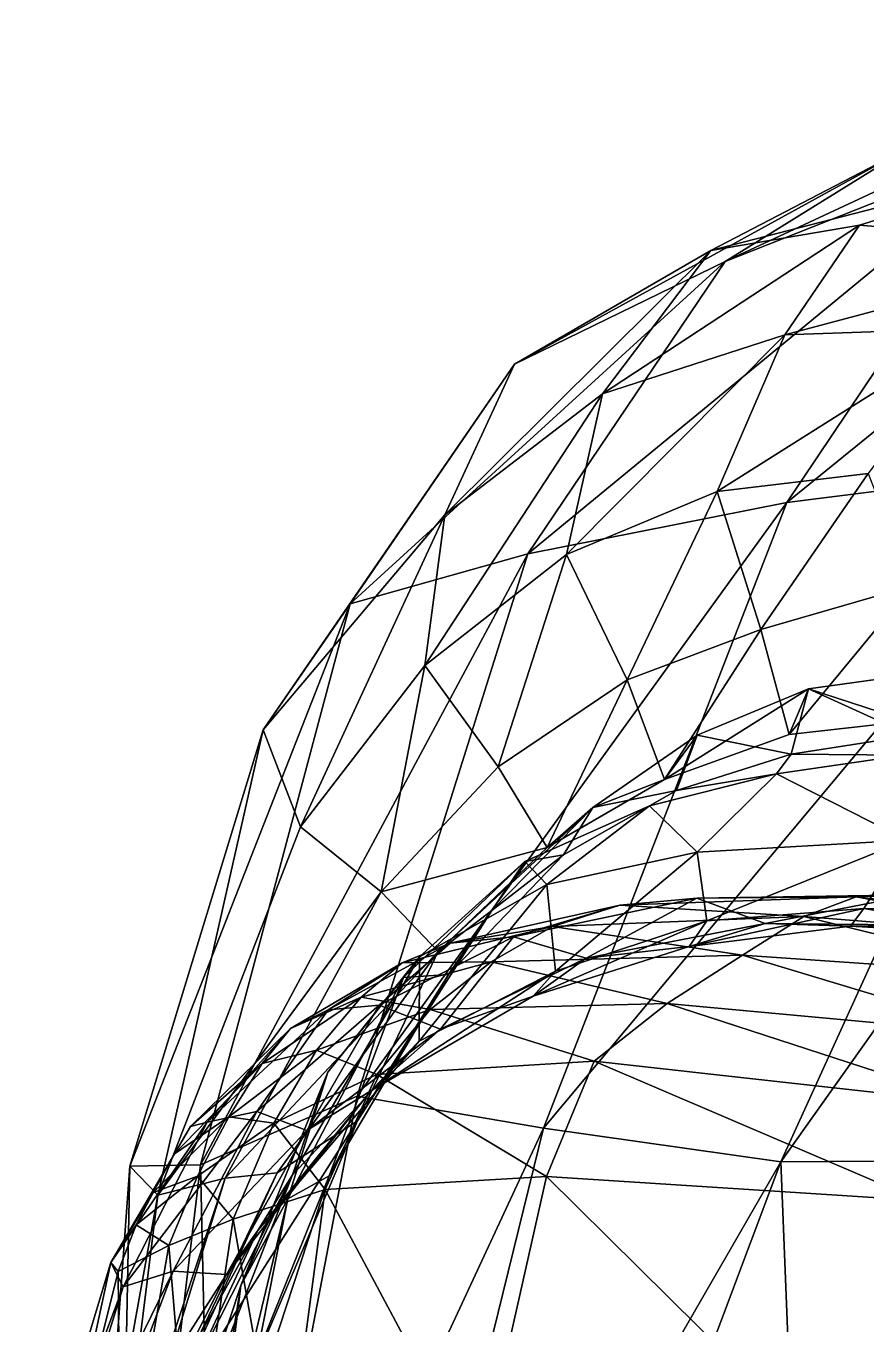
# Model space of a CAD drawing. Extents: x -1.07 to 1.07, y -3.15 to 5.89.
# Drawn here: x -1.0523 to -0.8007, y 2.2004 to 2.589 of the extents above; entities that cross this region are included whole.
import ezdxf

# ---------------------------------------------------------------- set-up
doc = ezdxf.new("R2010")
doc.units = 0
doc.layers.add('TRICERTP$LWO', color=1, linetype='CONTINUOUS')

msp = doc.modelspace()

# ---------------------------------------------------------------- linework, layer by layer
at = {"layer": 'TRICERTP$LWO'}
for points in [[(-0.78751, 2.55276, 1.91963), (-0.8429, 2.51843, 2.03204), (-0.69159, 2.58895, 1.9699)], [(-0.8429, 2.51843, 2.03204), (-0.75182, 2.5545, 2.1395), (-0.69159, 2.58895, 1.9699)], [(-0.75182, 2.5545, 2.1395), (-0.82446, 2.44627, 2.26501), (-0.64901, 2.58867, 2.25109)], [(-0.82446, 2.44627, 2.26501), (-0.73098, 2.45809, 2.41988), (-0.64901, 2.58867, 2.25109)], [(-0.84728, 2.5217, 1.81031), (-0.90599, 2.48775, 1.89078), (-0.78751, 2.55276, 1.91963)], [(-0.90599, 2.48775, 1.89078), (-0.8429, 2.51843, 2.03204), (-0.78751, 2.55276, 1.91963)], [(-0.8429, 2.51843, 2.03204), (-0.90207, 2.43096, 2.11205), (-0.75182, 2.5545, 2.1395)], [(-0.90207, 2.43096, 2.11205), (-0.82446, 2.44627, 2.26501), (-0.75182, 2.5545, 2.1395)], [(-0.84728, 2.5217, 1.81031), (-0.78751, 2.55276, 1.91963), (-0.72861, 2.55223, 1.79337)], [(-0.80269, 2.52935, 1.72157), (-0.84728, 2.5217, 1.81031), (-0.72861, 2.55223, 1.79337)], [(-0.80269, 2.52935, 1.72157), (-0.72861, 2.55223, 1.79337), (-0.72572, 2.52297, 1.63181)], [(-0.82509, 2.49651, 1.56649), (-0.87964, 2.4788, 1.62597), (-0.80269, 2.52935, 1.72157)], [(-0.87964, 2.4788, 1.62597), (-0.84728, 2.5217, 1.81031), (-0.80269, 2.52935, 1.72157)], [(-0.82509, 2.49651, 1.56649), (-0.80269, 2.52935, 1.72157), (-0.72572, 2.52297, 1.63181)], [(-0.87964, 2.4788, 1.62597), (-0.92685, 2.44261, 1.67263), (-0.84728, 2.5217, 1.81031)], [(-0.92685, 2.44261, 1.67263), (-0.90599, 2.48775, 1.89078), (-0.84728, 2.5217, 1.81031)], [(-0.76778, 2.49854, 1.50233), (-0.82509, 2.49651, 1.56649), (-0.72572, 2.52297, 1.63181)], [(-0.90599, 2.48775, 1.89078), (-0.95529, 2.416, 1.94465), (-0.8429, 2.51843, 2.03204)], [(-0.95529, 2.416, 1.94465), (-0.90207, 2.43096, 2.11205), (-0.8429, 2.51843, 2.03204)], [(-0.80011, 2.45496, 1.32505), (-0.84533, 2.44963, 1.35925), (-0.76778, 2.49854, 1.50233)], [(-0.84533, 2.44963, 1.35925), (-0.82509, 2.49651, 1.56649), (-0.76778, 2.49854, 1.50233)], [(-0.84533, 2.44963, 1.35925), (-0.89041, 2.43071, 1.38907), (-0.82509, 2.49651, 1.56649)], [(-0.89041, 2.43071, 1.38907), (-0.87964, 2.4788, 1.62597), (-0.82509, 2.49651, 1.56649)], [(-0.92685, 2.44261, 1.67263), (-0.98134, 2.37828, 1.70768), (-0.90599, 2.48775, 1.89078)], [(-0.98134, 2.37828, 1.70768), (-0.95529, 2.416, 1.94465), (-0.90599, 2.48775, 1.89078)], [(-0.89041, 2.43071, 1.38907), (-0.93286, 2.39748, 1.4134), (-0.87964, 2.4788, 1.62597)], [(-0.93286, 2.39748, 1.4134), (-0.92685, 2.44261, 1.67263), (-0.87964, 2.4788, 1.62597)], [(-0.73098, 2.45809, 2.41988), (-0.82627, 2.24893, 2.53228), (-0.6742, 2.46299, 2.48925)], [(-0.82627, 2.24893, 2.53228), (-0.73858, 2.24956, 2.60149), (-0.6742, 2.46299, 2.48925)], [(-0.82446, 2.44627, 2.26501), (-0.89731, 2.259, 2.34984), (-0.73098, 2.45809, 2.41988)], [(-0.89731, 2.259, 2.34984), (-0.82627, 2.24893, 2.53228), (-0.73098, 2.45809, 2.41988)], [(-0.83229, 2.40826, 1.15632), (-0.84533, 2.44963, 1.35925), (-0.80011, 2.45496, 1.32505)], [(-0.78705, 2.42138, 1.17408), (-0.83229, 2.40826, 1.15632), (-0.80011, 2.45496, 1.32505)], [(-0.8723, 2.39327, 1.16889), (-0.89041, 2.43071, 1.38907), (-0.84533, 2.44963, 1.35925)], [(-0.83229, 2.40826, 1.15632), (-0.8723, 2.39327, 1.16889), (-0.84533, 2.44963, 1.35925)], [(-0.90207, 2.43096, 2.11205), (-0.95317, 2.26866, 2.18534), (-0.82446, 2.44627, 2.26501)], [(-0.95317, 2.26866, 2.18534), (-0.89731, 2.259, 2.34984), (-0.82446, 2.44627, 2.26501)], [(-0.97015, 2.34927, 1.43113), (-0.98134, 2.37828, 1.70768), (-0.92685, 2.44261, 1.67263)], [(-0.93286, 2.39748, 1.4134), (-0.97015, 2.34927, 1.43113), (-0.92685, 2.44261, 1.67263)], [(-0.95529, 2.416, 1.94465), (-1.00003, 2.2481, 2.00677), (-0.90207, 2.43096, 2.11205)], [(-1.00003, 2.2481, 2.00677), (-0.95317, 2.26866, 2.18534), (-0.90207, 2.43096, 2.11205)], [(-0.91097, 2.36715, 1.17787), (-0.93286, 2.39748, 1.4134), (-0.89041, 2.43071, 1.38907)], [(-0.8723, 2.39327, 1.16889), (-0.91097, 2.36715, 1.17787), (-0.89041, 2.43071, 1.38907)], [(-0.82374, 2.37686, 1.01897), (-0.83229, 2.40826, 1.15632), (-0.78705, 2.42138, 1.17408)], [(-0.78826, 2.38083, 1.01499), (-0.82374, 2.37686, 1.01897), (-0.78705, 2.42138, 1.17408)], [(-0.98134, 2.37828, 1.70768), (-1.02124, 2.24767, 1.7492), (-0.95529, 2.416, 1.94465)], [(-1.00003, 2.2481, 2.00677), (-0.95529, 2.416, 1.94465), (-1.02124, 2.24767, 1.7492)], [(-0.8611, 2.36339, 1.02131), (-0.8723, 2.39327, 1.16889), (-0.83229, 2.40826, 1.15632)], [(-0.82374, 2.37686, 1.01897), (-0.8611, 2.36339, 1.02131), (-0.83229, 2.40826, 1.15632)], [(-0.94594, 2.3298, 1.18211), (-0.97015, 2.34927, 1.43113), (-0.93286, 2.39748, 1.4134)], [(-0.91097, 2.36715, 1.17787), (-0.94594, 2.3298, 1.18211), (-0.93286, 2.39748, 1.4134)], [(-0.78702, 2.39483, 0.91604), (-0.81802, 2.39059, 0.91684), (-0.78826, 2.38083, 1.01499)], [(-0.78702, 2.39483, 0.91604), (-0.78724, 2.37656, 0.81673), (-0.81802, 2.39059, 0.91684)], [(-0.89628, 2.34302, 1.02927), (-0.91097, 2.36715, 1.17787), (-0.8723, 2.39327, 1.16889)], [(-0.8611, 2.36339, 1.02131), (-0.89628, 2.34302, 1.02927), (-0.8723, 2.39327, 1.16889)], [(-0.85136, 2.37664, 0.91334), (-0.8611, 2.36339, 1.02131), (-0.81802, 2.39059, 0.91684)], [(-0.8611, 2.36339, 1.02131), (-0.82374, 2.37686, 1.01897), (-0.81802, 2.39059, 0.91684)], [(-0.81802, 2.39059, 0.91684), (-0.82317, 2.37103, 0.7949), (-0.85136, 2.37664, 0.91334)], [(-0.82374, 2.37686, 1.01897), (-0.78826, 2.38083, 1.01499), (-0.81802, 2.39059, 0.91684)], [(-0.82317, 2.37103, 0.7949), (-0.81802, 2.39059, 0.91684), (-0.78724, 2.37656, 0.81673)], [(-1.02124, 2.24767, 1.7492), (-0.98134, 2.37828, 1.70768), (-1.01282, 2.23901, 1.43554)], [(-0.97015, 2.34927, 1.43113), (-1.01282, 2.23901, 1.43554), (-0.98134, 2.37828, 1.70768)], [(-0.88255, 2.35498, 0.91212), (-0.8611, 2.36339, 1.02131), (-0.85136, 2.37664, 0.91334)], [(-0.85136, 2.37664, 0.91334), (-0.85752, 2.36009, 0.796), (-0.88255, 2.35498, 0.91212)], [(-0.85752, 2.36009, 0.796), (-0.85136, 2.37664, 0.91334), (-0.82317, 2.37103, 0.7949)], [(-0.78724, 2.37656, 0.81673), (-0.7892, 2.37065, 0.64899), (-0.82317, 2.37103, 0.7949)], [(-0.82317, 2.37103, 0.7949), (-0.82752, 2.36513, 0.62713), (-0.85752, 2.36009, 0.796)], [(-0.82752, 2.36513, 0.62713), (-0.82317, 2.37103, 0.7949), (-0.7892, 2.37065, 0.64899)], [(-0.7892, 2.37065, 0.64899), (-0.78852, 2.34529, 0.46295), (-0.82752, 2.36513, 0.62713)], [(-0.91097, 2.36715, 1.17787), (-0.89628, 2.34302, 1.02927), (-0.94594, 2.3298, 1.18211)], [(-0.89628, 2.34302, 1.02927), (-0.8611, 2.36339, 1.02131), (-0.88255, 2.35498, 0.91212)], [(-0.86562, 2.35548, 0.63136), (-0.85752, 2.36009, 0.796), (-0.82752, 2.36513, 0.62713)], [(-0.82752, 2.36513, 0.62713), (-0.85137, 2.34162, 0.46279), (-0.86562, 2.35548, 0.63136)], [(-0.85137, 2.34162, 0.46279), (-0.82752, 2.36513, 0.62713), (-0.78852, 2.34529, 0.46295)], [(-0.89138, 2.34083, 0.7913), (-0.88255, 2.35498, 0.91212), (-0.85752, 2.36009, 0.796)], [(-0.85752, 2.36009, 0.796), (-0.86562, 2.35548, 0.63136), (-0.89138, 2.34083, 0.7913)], [(-0.9289, 2.31193, 1.0197), (-0.88255, 2.35498, 0.91212), (-0.91278, 2.3242, 0.90316)], [(-0.88255, 2.35498, 0.91212), (-0.9289, 2.31193, 1.0197), (-0.89628, 2.34302, 1.02927)], [(-0.88255, 2.35498, 0.91212), (-0.89138, 2.34083, 0.7913), (-0.91278, 2.3242, 0.90316)], [(-0.90294, 2.3389, 0.62992), (-0.89138, 2.34083, 0.7913), (-0.86562, 2.35548, 0.63136)], [(-0.86562, 2.35548, 0.63136), (-0.89637, 2.33196, 0.46373), (-0.90294, 2.3389, 0.62992)], [(-0.89637, 2.33196, 0.46373), (-0.86562, 2.35548, 0.63136), (-0.85137, 2.34162, 0.46279)], [(-1.01282, 2.23901, 1.43554), (-0.97015, 2.34927, 1.43113), (-0.94594, 2.3298, 1.18211)], [(-0.9289, 2.31193, 1.0197), (-0.94594, 2.3298, 1.18211), (-0.89628, 2.34302, 1.02927)], [(-0.84839, 2.32109, 0.34661), (-0.85137, 2.34162, 0.46279), (-0.78852, 2.34529, 0.46295)], [(-0.80138, 2.32482, 0.31981), (-0.84839, 2.32109, 0.34661), (-0.78852, 2.34529, 0.46295)], [(-0.80138, 2.32482, 0.31981), (-0.78852, 2.34529, 0.46295), (-0.74845, 2.32467, 0.34192)], [(-0.92575, 2.30502, 0.78277), (-0.91278, 2.3242, 0.90316), (-0.89138, 2.34083, 0.7913)], [(-0.89138, 2.34083, 0.7913), (-0.90294, 2.3389, 0.62992), (-0.92575, 2.30502, 0.78277)], [(-0.89376, 2.30603, 0.34586), (-0.89637, 2.33196, 0.46373), (-0.85137, 2.34162, 0.46279)], [(-0.84839, 2.32109, 0.34661), (-0.89376, 2.30603, 0.34586), (-0.85137, 2.34162, 0.46279)], [(-0.93932, 2.30414, 0.62807), (-0.92575, 2.30502, 0.78277), (-0.90294, 2.3389, 0.62992)], [(-0.90294, 2.3389, 0.62992), (-0.93444, 2.31036, 0.4643), (-0.93932, 2.30414, 0.62807)], [(-0.93444, 2.31036, 0.4643), (-0.90294, 2.3389, 0.62992), (-0.89637, 2.33196, 0.46373)], [(-0.89376, 2.30603, 0.34586), (-0.93456, 2.28505, 0.34881), (-0.89637, 2.33196, 0.46373)], [(-0.93456, 2.28505, 0.34881), (-0.93444, 2.31036, 0.4643), (-0.89637, 2.33196, 0.46373)], [(-0.9927, 2.24406, 1.17234), (-1.01282, 2.23901, 1.43554), (-0.94594, 2.3298, 1.18211)], [(-0.9927, 2.24406, 1.17234), (-0.94594, 2.3298, 1.18211), (-0.9289, 2.31193, 1.0197)], [(-0.90636, 2.31629, 0.14008), (-0.85144, 2.32787, 0.13848), (-0.87445, 2.32578, 0.10595)], [(-0.90636, 2.31629, 0.14008), (-0.88456, 2.30992, 0.18107), (-0.85144, 2.32787, 0.13848)], [(-0.88456, 2.30992, 0.18107), (-0.83101, 2.32028, 0.17595), (-0.85144, 2.32787, 0.13848)], [(-0.87445, 2.32578, 0.10595), (-0.85144, 2.32787, 0.13848), (-0.80373, 2.3283, 0.10218)], [(-0.80373, 2.3283, 0.10218), (-0.81938, 2.32236, 0.07671), (-0.87445, 2.32578, 0.10595)], [(-0.85144, 2.32787, 0.13848), (-0.83101, 2.32028, 0.17595), (-0.78684, 2.32888, 0.13605)], [(-0.78684, 2.32888, 0.13605), (-0.80373, 2.3283, 0.10218), (-0.85144, 2.32787, 0.13848)], [(-0.76938, 2.31975, 0.17473), (-0.78684, 2.32888, 0.13605), (-0.83101, 2.32028, 0.17595)], [(-0.81938, 2.32236, 0.07671), (-0.80373, 2.3283, 0.10218), (-0.73627, 2.31575, 0.06988)], [(-0.80373, 2.3283, 0.10218), (-0.78684, 2.32888, 0.13605), (-0.72876, 2.31952, 0.09593)], [(-0.72876, 2.31952, 0.09593), (-0.73627, 2.31575, 0.06988), (-0.80373, 2.3283, 0.10218)], [(-0.91278, 2.3242, 0.90316), (-0.95304, 2.26124, 0.89863), (-0.9289, 2.31193, 1.0197)], [(-0.95304, 2.26124, 0.89863), (-0.91278, 2.3242, 0.90316), (-0.92575, 2.30502, 0.78277)], [(-0.92535, 2.3144, 0.10491), (-0.87445, 2.32578, 0.10595), (-0.8947, 2.31941, 0.08046)], [(-0.92535, 2.3144, 0.10491), (-0.90636, 2.31629, 0.14008), (-0.87445, 2.32578, 0.10595)], [(-0.8947, 2.31941, 0.08046), (-0.87445, 2.32578, 0.10595), (-0.81938, 2.32236, 0.07671)], [(-0.80544, 2.31946, 0.21831), (-0.85374, 2.31337, 0.23372), (-0.80138, 2.32482, 0.31981)], [(-0.85374, 2.31337, 0.23372), (-0.84839, 2.32109, 0.34661), (-0.80138, 2.32482, 0.31981)], [(-0.80544, 2.31946, 0.21831), (-0.80138, 2.32482, 0.31981), (-0.75197, 2.3164, 0.23361)], [(-0.80138, 2.32482, 0.31981), (-0.74845, 2.32467, 0.34192), (-0.75197, 2.3164, 0.23361)], [(-0.85374, 2.31337, 0.23372), (-0.90043, 2.29856, 0.23845), (-0.84839, 2.32109, 0.34661)], [(-0.90043, 2.29856, 0.23845), (-0.89376, 2.30603, 0.34586), (-0.84839, 2.32109, 0.34661)], [(-0.81938, 2.32236, 0.07671), (-0.83773, 2.31082, 0.05625), (-0.8947, 2.31941, 0.08046)], [(-0.88456, 2.30992, 0.18107), (-0.85374, 2.31337, 0.23372), (-0.83101, 2.32028, 0.17595)], [(-0.85374, 2.31337, 0.23372), (-0.80544, 2.31946, 0.21831), (-0.83101, 2.32028, 0.17595)], [(-0.83773, 2.31082, 0.05625), (-0.81938, 2.32236, 0.07671), (-0.74626, 2.30449, 0.04881)], [(-0.83101, 2.32028, 0.17595), (-0.80544, 2.31946, 0.21831), (-0.76938, 2.31975, 0.17473)], [(-0.73627, 2.31575, 0.06988), (-0.74626, 2.30449, 0.04881), (-0.81938, 2.32236, 0.07671)], [(-0.75197, 2.3164, 0.23361), (-0.76938, 2.31975, 0.17473), (-0.80544, 2.31946, 0.21831)], [(-0.94653, 2.29583, 0.14241), (-0.90636, 2.31629, 0.14008), (-0.92535, 2.3144, 0.10491)], [(-0.94653, 2.29583, 0.14241), (-0.92819, 2.28869, 0.18418), (-0.90636, 2.31629, 0.14008)], [(-0.8947, 2.31941, 0.08046), (-0.91303, 2.30882, 0.05981), (-0.93964, 2.30857, 0.07683)], [(-0.93964, 2.30857, 0.07683), (-0.92535, 2.3144, 0.10491), (-0.8947, 2.31941, 0.08046)], [(-0.92819, 2.28869, 0.18418), (-0.88456, 2.30992, 0.18107), (-0.90636, 2.31629, 0.14008)], [(-0.91303, 2.30882, 0.05981), (-0.8947, 2.31941, 0.08046), (-0.83773, 2.31082, 0.05625)], [(-0.97715, 2.24564, 1.01312), (-0.9927, 2.24406, 1.17234), (-0.9289, 2.31193, 1.0197)], [(-0.95304, 2.26124, 0.89863), (-0.97715, 2.24564, 1.01312), (-0.9289, 2.31193, 1.0197)], [(-0.96185, 2.29447, 0.10202), (-0.92535, 2.3144, 0.10491), (-0.93964, 2.30857, 0.07683)], [(-0.96185, 2.29447, 0.10202), (-0.94653, 2.29583, 0.14241), (-0.92535, 2.3144, 0.10491)], [(-0.90043, 2.29856, 0.23845), (-0.85374, 2.31337, 0.23372), (-0.88456, 2.30992, 0.18107)], [(-0.93964, 2.30857, 0.07683), (-0.95193, 2.29824, 0.05662), (-0.9731, 2.28884, 0.07093)], [(-0.9731, 2.28884, 0.07093), (-0.96185, 2.29447, 0.10202), (-0.93964, 2.30857, 0.07683)], [(-0.93456, 2.28505, 0.34881), (-0.97255, 2.2451, 0.3644), (-0.93444, 2.31036, 0.4643)], [(-0.97255, 2.2451, 0.3644), (-0.9619, 2.27585, 0.4795), (-0.93444, 2.31036, 0.4643)], [(-0.9619, 2.27585, 0.4795), (-0.93932, 2.30414, 0.62807), (-0.93444, 2.31036, 0.4643)], [(-0.91303, 2.30882, 0.05981), (-0.95193, 2.29824, 0.05662), (-0.93964, 2.30857, 0.07683)], [(-0.91303, 2.30882, 0.05981), (-0.93126, 2.29457, 0.03957), (-0.95193, 2.29824, 0.05662)], [(-0.93126, 2.29457, 0.03957), (-0.91303, 2.30882, 0.05981), (-0.86028, 2.2964, 0.0368)], [(-0.92819, 2.28869, 0.18418), (-0.90043, 2.29856, 0.23845), (-0.88456, 2.30992, 0.18107)], [(-0.83773, 2.31082, 0.05625), (-0.86028, 2.2964, 0.0368), (-0.91303, 2.30882, 0.05981)], [(-0.86028, 2.2964, 0.0368), (-0.83773, 2.31082, 0.05625), (-0.75858, 2.28698, 0.02889)], [(-0.74626, 2.30449, 0.04881), (-0.75858, 2.28698, 0.02889), (-0.83773, 2.31082, 0.05625)], [(-0.97395, 2.23791, 0.62327), (-0.96154, 2.24482, 0.77269), (-0.93932, 2.30414, 0.62807)], [(-0.97395, 2.23791, 0.62327), (-0.93932, 2.30414, 0.62807), (-0.9619, 2.27585, 0.4795)], [(-0.96154, 2.24482, 0.77269), (-0.92575, 2.30502, 0.78277), (-0.93932, 2.30414, 0.62807)], [(-0.96154, 2.24482, 0.77269), (-0.95304, 2.26124, 0.89863), (-0.92575, 2.30502, 0.78277)], [(-0.90043, 2.29856, 0.23845), (-0.94906, 2.27019, 0.23835), (-0.89376, 2.30603, 0.34586)], [(-0.94906, 2.27019, 0.23835), (-0.93456, 2.28505, 0.34881), (-0.89376, 2.30603, 0.34586)], [(-0.95193, 2.29824, 0.05662), (-0.98162, 2.27837, 0.05311), (-0.9731, 2.28884, 0.07093)], [(-0.95193, 2.29824, 0.05662), (-0.96534, 2.2824, 0.03818), (-0.98162, 2.27837, 0.05311)], [(-0.93126, 2.29457, 0.03957), (-0.96534, 2.2824, 0.03818), (-0.95193, 2.29824, 0.05662)], [(-0.94906, 2.27019, 0.23835), (-0.90043, 2.29856, 0.23845), (-0.92819, 2.28869, 0.18418)], [(-0.86028, 2.2964, 0.0368), (-0.88219, 2.27905, 0.01885), (-0.93126, 2.29457, 0.03957)], [(-0.88219, 2.27905, 0.01885), (-0.86028, 2.2964, 0.0368), (-0.76823, 2.26638, 0.01357)], [(-0.75858, 2.28698, 0.02889), (-0.76823, 2.26638, 0.01357), (-0.86028, 2.2964, 0.0368)], [(-0.99803, 2.26084, 0.08756), (-0.96185, 2.29447, 0.10202), (-0.9731, 2.28884, 0.07093)], [(-0.99803, 2.26084, 0.08756), (-0.98317, 2.26404, 0.13094), (-0.96185, 2.29447, 0.10202)], [(-0.98317, 2.26404, 0.13094), (-0.94653, 2.29583, 0.14241), (-0.96185, 2.29447, 0.10202)], [(-0.98317, 2.26404, 0.13094), (-0.96827, 2.25837, 0.17372), (-0.94653, 2.29583, 0.14241)], [(-0.96827, 2.25837, 0.17372), (-0.92819, 2.28869, 0.18418), (-0.94653, 2.29583, 0.14241)], [(-0.93126, 2.29457, 0.03957), (-0.94726, 2.27513, 0.02074), (-0.96534, 2.2824, 0.03818)], [(-0.94726, 2.27513, 0.02074), (-0.93126, 2.29457, 0.03957), (-0.88219, 2.27905, 0.01885)], [(-0.9731, 2.28884, 0.07093), (-0.98162, 2.27837, 0.05311), (-1.0031, 2.25952, 0.0616)], [(-1.0031, 2.25952, 0.0616), (-0.99803, 2.26084, 0.08756), (-0.9731, 2.28884, 0.07093)], [(-0.96827, 2.25837, 0.17372), (-0.94906, 2.27019, 0.23835), (-0.92819, 2.28869, 0.18418)], [(-0.94906, 2.27019, 0.23835), (-0.98294, 2.22837, 0.25723), (-0.93456, 2.28505, 0.34881)], [(-0.98294, 2.22837, 0.25723), (-0.97255, 2.2451, 0.3644), (-0.93456, 2.28505, 0.34881)], [(-0.96534, 2.2824, 0.03818), (-0.99159, 2.26241, 0.03895), (-0.98162, 2.27837, 0.05311)], [(-0.96534, 2.2824, 0.03818), (-0.97811, 2.26049, 0.02149), (-0.99159, 2.26241, 0.03895)], [(-0.94726, 2.27513, 0.02074), (-0.97811, 2.26049, 0.02149), (-0.96534, 2.2824, 0.03818)], [(-0.98162, 2.27837, 0.05311), (-1.00786, 2.25135, 0.0519), (-1.0031, 2.25952, 0.0616)], [(-0.98162, 2.27837, 0.05311), (-0.99159, 2.26241, 0.03895), (-1.00786, 2.25135, 0.0519)], [(-0.88219, 2.27905, 0.01885), (-0.89644, 2.24454, 0.00752), (-0.94726, 2.27513, 0.02074)], [(-0.89644, 2.24454, 0.00752), (-0.88219, 2.27905, 0.01885), (-0.7846, 2.23741, 0.00502)], [(-0.76823, 2.26638, 0.01357), (-0.7846, 2.23741, 0.00502), (-0.88219, 2.27905, 0.01885)], [(-0.988, 2.21195, 0.46573), (-0.9619, 2.27585, 0.4795), (-0.97255, 2.2451, 0.3644)], [(-0.988, 2.21195, 0.46573), (-0.97395, 2.23791, 0.62327), (-0.9619, 2.27585, 0.4795)], [(-0.94726, 2.27513, 0.02074), (-0.96273, 2.24066, 0.01046), (-0.97811, 2.26049, 0.02149)], [(-0.96273, 2.24066, 0.01046), (-0.94726, 2.27513, 0.02074), (-0.89644, 2.24454, 0.00752)], [(-0.96827, 2.25837, 0.17372), (-0.9923, 2.21527, 0.19488), (-0.94906, 2.27019, 0.23835)], [(-0.98294, 2.22837, 0.25723), (-0.94906, 2.27019, 0.23835), (-0.9923, 2.21527, 0.19488)], [(-0.95317, 2.26866, 2.18534), (-1.00003, 2.2481, 2.00677), (-0.99556, 2.0478, 2.21074)], [(-0.95317, 2.26866, 2.18534), (-0.99556, 2.0478, 2.21074), (-0.89731, 2.259, 2.34984)], [(-0.99803, 2.26084, 0.08756), (-1.02326, 2.21157, 0.09621), (-0.98317, 2.26404, 0.13094)], [(-1.00825, 2.21622, 0.14251), (-0.98317, 2.26404, 0.13094), (-1.02326, 2.21157, 0.09621)], [(-0.99159, 2.26241, 0.03895), (-1.01426, 2.23978, 0.0437), (-1.00786, 2.25135, 0.0519)], [(-0.99159, 2.26241, 0.03895), (-1.001, 2.24464, 0.02635), (-1.01426, 2.23978, 0.0437)], [(-0.98317, 2.26404, 0.13094), (-1.00825, 2.21622, 0.14251), (-0.96827, 2.25837, 0.17372)], [(-0.97811, 2.26049, 0.02149), (-1.001, 2.24464, 0.02635), (-0.99159, 2.26241, 0.03895)], [(-1.0031, 2.25952, 0.0616), (-1.02692, 2.21886, 0.05726), (-0.99803, 2.26084, 0.08756)], [(-1.02326, 2.21157, 0.09621), (-0.99803, 2.26084, 0.08756), (-1.02692, 2.21886, 0.05726)], [(-1.00786, 2.25135, 0.0519), (-1.02692, 2.21886, 0.05726), (-1.0031, 2.25952, 0.0616)], [(-0.97715, 2.24564, 1.01312), (-0.95304, 2.26124, 0.89863), (-1.02025, 2.15572, 0.98639)], [(-0.98905, 2.17635, 0.8761), (-1.02025, 2.15572, 0.98639), (-0.95304, 2.26124, 0.89863)], [(-0.9923, 2.21527, 0.19488), (-0.96827, 2.25837, 0.17372), (-1.00825, 2.21622, 0.14251)], [(-0.97811, 2.26049, 0.02149), (-0.9903, 2.23177, 0.01438), (-1.001, 2.24464, 0.02635)], [(-0.99556, 2.0478, 2.21074), (-0.95451, 2.02655, 2.42015), (-0.89731, 2.259, 2.34984)], [(-0.96273, 2.24066, 0.01046), (-0.9903, 2.23177, 0.01438), (-0.97811, 2.26049, 0.02149)], [(-0.98905, 2.17635, 0.8761), (-0.95304, 2.26124, 0.89863), (-0.96154, 2.24482, 0.77269)], [(-0.89731, 2.259, 2.34984), (-0.95451, 2.02655, 2.42015), (-0.82627, 2.24893, 2.53228)], [(-1.01426, 2.23978, 0.0437), (-1.02692, 2.21886, 0.05726), (-1.00786, 2.25135, 0.0519)], [(-1.03473, 2.06272, 1.7129), (-1.02124, 2.24767, 1.7492), (-1.01282, 2.23901, 1.43554)], [(-1.03473, 2.06272, 1.7129), (-1.0254, 2.03568, 1.98619), (-1.02124, 2.24767, 1.7492)], [(-1.0254, 2.03568, 1.98619), (-0.99556, 2.0478, 2.21074), (-1.00003, 2.2481, 2.00677)], [(-1.0254, 2.03568, 1.98619), (-1.00003, 2.2481, 2.00677), (-1.02124, 2.24767, 1.7492)], [(-0.95451, 2.02655, 2.42015), (-0.91515, 2.01248, 2.59458), (-0.82627, 2.24893, 2.53228)], [(-0.91515, 2.01248, 2.59458), (-0.81763, 2.03125, 2.6569), (-0.82627, 2.24893, 2.53228)], [(-0.73858, 2.24956, 2.60149), (-0.82627, 2.24893, 2.53228), (-0.81763, 2.03125, 2.6569)], [(-0.81763, 2.03125, 2.6569), (-0.59958, 2.01651, 2.81067), (-0.73858, 2.24956, 2.60149)], [(-1.03098, 2.12832, 1.14532), (-1.03929, 2.09249, 1.41276), (-0.9927, 2.24406, 1.17234)], [(-1.03929, 2.09249, 1.41276), (-1.01282, 2.23901, 1.43554), (-0.9927, 2.24406, 1.17234)], [(-1.02025, 2.15572, 0.98639), (-1.03098, 2.12832, 1.14532), (-0.97715, 2.24564, 1.01312)], [(-1.03098, 2.12832, 1.14532), (-0.9927, 2.24406, 1.17234), (-0.97715, 2.24564, 1.01312)], [(-1.001, 2.24464, 0.02635), (-1.0193, 2.23012, 0.03725), (-1.01426, 2.23978, 0.0437)], [(-1.001, 2.24464, 0.02635), (-1.00959, 2.22392, 0.02271), (-1.0193, 2.23012, 0.03725)], [(-0.9903, 2.23177, 0.01438), (-1.00959, 2.22392, 0.02271), (-1.001, 2.24464, 0.02635)], [(-0.98294, 2.22837, 0.25723), (-1.0055, 2.18015, 0.27005), (-0.97255, 2.2451, 0.3644)], [(-1.00181, 2.17026, 0.36226), (-0.97255, 2.2451, 0.3644), (-1.0055, 2.18015, 0.27005)], [(-1.00181, 2.17026, 0.36226), (-0.988, 2.21195, 0.46573), (-0.97255, 2.2451, 0.3644)], [(-0.98931, 2.16022, 0.76043), (-0.96154, 2.24482, 0.77269), (-0.97395, 2.23791, 0.62327)], [(-0.98931, 2.16022, 0.76043), (-0.98905, 2.17635, 0.8761), (-0.96154, 2.24482, 0.77269)], [(-0.96273, 2.24066, 0.01046), (-0.89644, 2.24454, 0.00752), (-0.91671, 2.15461, 0.00451)], [(-0.91671, 2.15461, 0.00451), (-0.89644, 2.24454, 0.00752), (-0.79534, 2.14461, 0.00197)], [(-0.89644, 2.24454, 0.00752), (-0.7846, 2.23741, 0.00502), (-0.79534, 2.14461, 0.00197)], [(-1.03929, 2.09249, 1.41276), (-1.03473, 2.06272, 1.7129), (-1.01282, 2.23901, 1.43554)], [(-1.0193, 2.23012, 0.03725), (-1.02692, 2.21886, 0.05726), (-1.01426, 2.23978, 0.0437)], [(-0.9903, 2.23177, 0.01438), (-0.96273, 2.24066, 0.01046), (-0.97535, 2.14646, 0.00934)], [(-0.97535, 2.14646, 0.00934), (-0.96273, 2.24066, 0.01046), (-0.91671, 2.15461, 0.00451)], [(-0.99612, 2.14528, 0.61644), (-0.98931, 2.16022, 0.76043), (-0.97395, 2.23791, 0.62327)], [(-0.99612, 2.14528, 0.61644), (-0.97395, 2.23791, 0.62327), (-0.988, 2.21195, 0.46573)], [(-1.00959, 2.22392, 0.02271), (-0.9903, 2.23177, 0.01438), (-1.00309, 2.14632, 0.01668)], [(-1.00309, 2.14632, 0.01668), (-0.9903, 2.23177, 0.01438), (-0.97535, 2.14646, 0.00934)], [(-1.02478, 2.21618, 0.03559), (-1.02692, 2.21886, 0.05726), (-1.0193, 2.23012, 0.03725)], [(-1.00959, 2.22392, 0.02271), (-1.02478, 2.21618, 0.03559), (-1.0193, 2.23012, 0.03725)], [(-0.9923, 2.21527, 0.19488), (-1.01202, 2.17596, 0.21248), (-0.98294, 2.22837, 0.25723)], [(-1.0055, 2.18015, 0.27005), (-0.98294, 2.22837, 0.25723), (-1.01202, 2.17596, 0.21248)], [(-1.02478, 2.21618, 0.03559), (-1.00959, 2.22392, 0.02271), (-1.024, 2.14025, 0.02887)], [(-1.024, 2.14025, 0.02887), (-1.00959, 2.22392, 0.02271), (-1.00309, 2.14632, 0.01668)], [(-1.02692, 2.21886, 0.05726), (-1.05235, 2.13424, 0.07516), (-1.02326, 2.21157, 0.09621)], [(-1.05235, 2.13424, 0.07516), (-1.02692, 2.21886, 0.05726), (-1.04582, 2.13153, 0.04901)], [(-1.02692, 2.21886, 0.05726), (-1.02478, 2.21618, 0.03559), (-1.04582, 2.13153, 0.04901)], [(-1.04582, 2.13153, 0.04901), (-1.02478, 2.21618, 0.03559), (-1.024, 2.14025, 0.02887)], [(-1.02326, 2.21157, 0.09621), (-1.04528, 2.14049, 0.11089), (-1.00825, 2.21622, 0.14251)], [(-1.03217, 2.15276, 0.15802), (-1.00825, 2.21622, 0.14251), (-1.04528, 2.14049, 0.11089)], [(-1.00825, 2.21622, 0.14251), (-1.03217, 2.15276, 0.15802), (-0.9923, 2.21527, 0.19488)], [(-1.01202, 2.17596, 0.21248), (-0.9923, 2.21527, 0.19488), (-1.03217, 2.15276, 0.15802)], [(-1.04528, 2.14049, 0.11089), (-1.02326, 2.21157, 0.09621), (-1.05235, 2.13424, 0.07516)], [(-1.00248, 2.12214, 0.47252), (-0.988, 2.21195, 0.46573), (-1.00181, 2.17026, 0.36226)], [(-1.00248, 2.12214, 0.47252), (-0.99612, 2.14528, 0.61644), (-0.988, 2.21195, 0.46573)]]:
    msp.add_3dface(points, dxfattribs=at)

doc.saveas('drawing.dxf')
